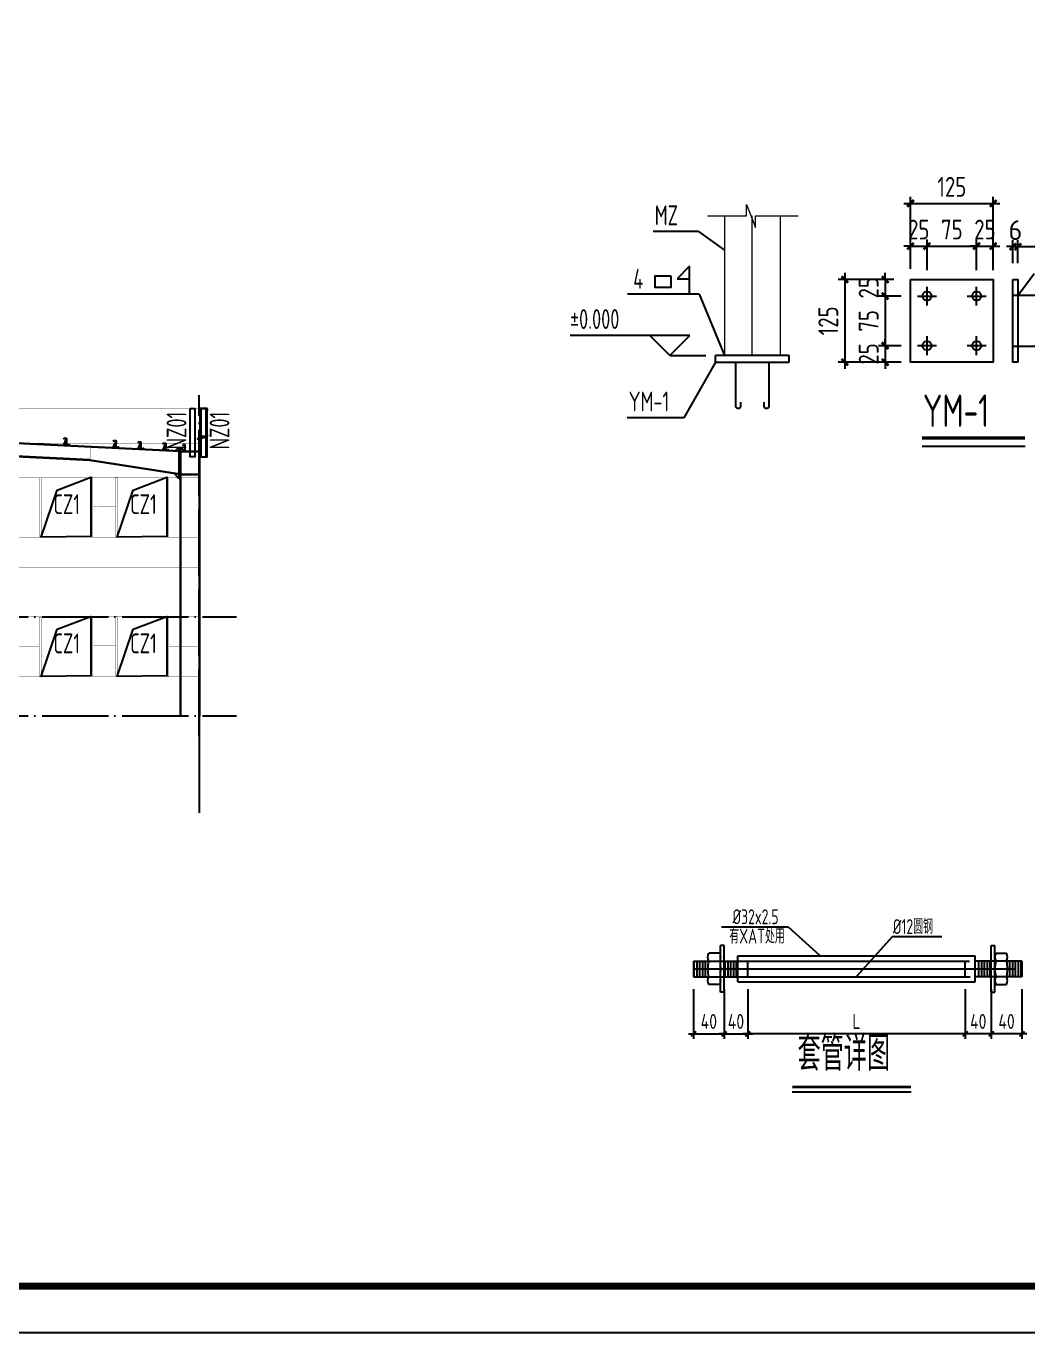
# Model space of a CAD drawing. Extents: x 180850 to 1400258, y 48356 to 327067.
# Drawn here: x 1089040 to 1119309, y 136382 to 175895 of the extents above; entities that cross this region are included whole.
import ezdxf
from ezdxf.enums import TextEntityAlignment as Align

# ---------------------------------------------------------------- set-up
doc = ezdxf.new("R2010")
doc.units = 0
doc.header["$LTSCALE"] = 1000
doc.linetypes.add('ACAD_ISO04W100', pattern=[30.5, 24, -3, 0.5, -3])
doc.linetypes.add('DOTE', pattern=[2.42, 2, -0.2, 0.02, -0.2])
for name, color, linetype in [('AXIS', 3, 'Continuous'), ('AXIS_DIM', 3, 'Continuous'), ('DIM', 146, 'Continuous'), ('DOTE', 1, 'Continuous'), ('GL', 150, 'Continuous'), ('GZ', 50, 'Continuous'), ('LT', 27, 'Continuous'), ('NUM', 7, 'Continuous'), ('PUB_DIM', 3, 'Continuous'), ('PUB_TEXT', 7, 'Continuous'), ('PUB_TITLE', 4, 'Continuous'), ('PZ', 202, 'Continuous'), ('REIN', 1, 'Continuous'), ('TEXT', 7, 'Continuous'), ('THIN', 7, 'Continuous'), ('YCX', 90, 'Continuous'), ('天沟', 2, 'Continuous'), ('引出线', 3, 'Continuous'), ('框线', 252, 'Continuous'), ('轴线', 8, 'ACAD_ISO04W100')]:
    doc.layers.add(name, color=color, linetype=linetype)
doc.layers.add('檩条', color=30, linetype='Continuous', lineweight=5)
doc.styles.add('TSSD_Dimension', font='Tssdeng.shx', dxfattribs={"width": 0.8, "bigfont": 'hztxt.shx'})
doc.styles.add('TSSD_Label', font='tssdeng.shx', dxfattribs={"width": 0.7, "bigfont": 'hztxt.shx'})
doc.styles.add('TSSD_Norm', font='tssdeng.shx', dxfattribs={"bigfont": 'hztxt.shx'})
doc.styles.add('标准字体', font='tssdeng.shx', dxfattribs={"width": 0.7, "bigfont": 'tssdchn.shx'})
doc.dimstyles.new('TSSD_15_150', dxfattribs={"dimtxt": 450, "dimasz": 150, "dimexe": 150, "dimexo": 375, "dimgap": 150, "dimtad": 1, "dimdec": 0, "dimlfac": 0.1, "dimzin": 0, "dimdsep": 46, "dimtxsty": 'TSSD_Dimension', "dimblk": 'ARCHTICK', "dimblk1": 'ARCHTICK', "dimblk2": 'ARCHTICK', "dimcen": 0, "dimdle": 150, "dimclrt": 7, "dimadec": 0, "dimazin": 0, "dimtfac": 1, "dimtdec": 0, "dimtix": 1, "dimtmove": 2, "dimatfit": 3, "dimfxl": 1, "dimtolj": 1, "dimtzin": 0, "dimarcsym": 0})
doc.dimstyles.new('TSSD_20_200', dxfattribs={"dimtxt": 600, "dimasz": 200, "dimexe": 200, "dimexo": 500, "dimgap": 200, "dimtad": 1, "dimdec": 0, "dimlfac": 0.05, "dimzin": 0, "dimdsep": 46, "dimtxsty": 'TSSD_Dimension', "dimblk": 'ARCHTICK', "dimblk1": 'ARCHTICK', "dimblk2": 'ARCHTICK', "dimcen": 0, "dimdle": 200, "dimclrt": 7, "dimadec": 0, "dimazin": 0, "dimtfac": 1, "dimtdec": 0, "dimtix": 1, "dimtmove": 2, "dimatfit": 3, "dimfxl": 1, "dimtolj": 1, "dimtzin": 0, "dimarcsym": 0})

# ---------------------------------------------------------------- blocks, each defined once
blk = doc.blocks.new('A$C68553040')
at = {"color": 6, "const_width": 5}
blk.add_lwpolyline([(35744, 8451), (35744, 8410), (35685, 8410), (35685, 8372)], dxfattribs=at)
at = {"layer": 'GL'}
for p, q in [((17968, 8874), (35143, 8015)), ((17968, 8862), (35143, 8003)), ((22452, 8249, 0), (32425, 7751)), ((22452, 8237, 0), (32425, 7739)), ((32425, 7739), (35140, 7311)), ((32425, 7739), (35140, 7311)), ((32426, 7750), (35140, 7323)), ((32426, 7750), (35140, 7323))]:
    blk.add_line(p, q, dxfattribs=at)
at = {"layer": 'GL', "color": 6, "const_width": 10}
blk.add_lwpolyline([(32445, 8150), (32425, 7739)], dxfattribs=at)
blk.add_lwpolyline([(32445, 8150), (32425, 7739)], dxfattribs=at)
at = {"layer": 'GZ'}
for p, q in [((35732, 0, 4), (35732, 7986, 0)), ((35746, 0, 4), (35746, 7986, 0)), ((35146, 7141, -4), (35146, 0, 0)), ((35160, 7315, -8), (35732, 7315, -4)), ((35160, 7315, -8), (35732, 7315, -4)), ((35160, 7301, -8), (35732, 7301, -4)), ((35160, 7301, -8), (35732, 7301, -4)), ((35160, 7141, -4), (35160, 0, 0))]:
    blk.add_line(p, q, dxfattribs=at)
at = {"layer": 'GZ', "elevation": -2}
blk.add_lwpolyline([(35746, 7986), (35160, 7986), (35160, 8000), (35746, 8000)], close=True, dxfattribs=at)
at = {"layer": 'LT'}
for p, q in [((35746, 9300), (35966, 9300)), ((35746, 9297), (35746, 9300)), ((35966, 9297), (35746, 9297)), ((35751, 9233), (35751, 9285)), ((35755, 9282), (35755, 9236)), ((35762, 9297), (35960, 9297)), ((35774, 9222), (35762, 9222)), ((35957, 9293), (35766, 9293)), ((35766, 9225), (35774, 9225)), ((35774, 9225), (35774, 9222)), ((35949, 9222), (35949, 9225)), ((35949, 9225), (35957, 9225)), ((35960, 9222), (35949, 9222)), ((35966, 9300), (35966, 9297)), ((35968, 9236), (35968, 9282)), ((35971, 9285), (35971, 9233)), ((35967, 8452), (35747, 8452)), ((35747, 8452), (35747, 8448)), ((35747, 8448), (35967, 8448)), ((35967, 8448), (35747, 8369)), ((35752, 8515), (35752, 8463)), ((35756, 8466), (35756, 8512)), ((35775, 8527), (35764, 8527)), ((35764, 8452), (35961, 8452)), ((35767, 8523), (35775, 8523)), ((35958, 8455), (35767, 8455)), ((35775, 8523), (35775, 8527)), ((35809, 8429), (35809, 8468)), ((35919, 8429), (35919, 8468)), ((35950, 8527), (35950, 8523)), ((35961, 8527), (35950, 8527)), ((35950, 8523), (35958, 8523)), ((35967, 8448), (35967, 8452)), ((35969, 8512), (35969, 8466)), ((35972, 8463), (35972, 8515))]:
    blk.add_line(p, q, dxfattribs=at)
at = {"layer": 'LT', "color": 1, "linetype": 'Continuous'}
for p, q in [((31694, 8340, -4), (31734, 8338, -4)), ((31694, 8340, -4), (31734, 8338, -4)), ((31690, 8249, -4), (31730, 8247, -4)), ((31690, 8249, -4), (31730, 8247, -4)), ((33188, 8174, -4), (33228, 8172, -4)), ((33188, 8174, -4), (33228, 8172, -4)), ((33193, 8265, -4), (33232, 8263, -4)), ((33193, 8265, -4), (33232, 8263, -4)), ((33937, 8136, -4), (33977, 8134, -4)), ((33937, 8136, -4), (33977, 8134, -4)), ((33942, 8228, -4), (33982, 8226, -4)), ((33942, 8228, -4), (33982, 8226, -4)), ((34686, 8099, -4), (34726, 8097, -4)), ((34686, 8099, -4), (34726, 8097, -4)), ((34691, 8190, -4), (34731, 8188, -4)), ((34691, 8190, -4), (34731, 8188, -4))]:
    blk.add_line(p, q, dxfattribs=at)
at = {"layer": 'LT'}
for points in [[(35747, 7836), (35971, 7836), (35971, 9297), (35747, 9297)], [(35777, 7836), (35941, 7836), (35941, 9297), (35777, 9297)], [(31710, 8369), (31701, 8187), (31631, 8191)], [(31717, 8379), (31711, 8379), (31701, 8187), (31707, 8187)], [(33215, 8304), (33209, 8304), (33199, 8112), (33205, 8112)], [(33208, 8294), (33199, 8112), (33129, 8116)], [(33957, 8257), (33948, 8075), (33878, 8078)], [(33964, 8266), (33958, 8267), (33948, 8075), (33954, 8075)], [(34706, 8219), (34697, 8037), (34627, 8041)], [(34713, 8229), (34707, 8229), (34697, 8037), (34703, 8037)]]:
    blk.add_lwpolyline(points, close=True, dxfattribs=at)
at = {"layer": 'LT', "elevation": -4}
for points in [[(31717, 8384, 0.414214), (31707, 8394), (31652, 8397), (31638, 8384), (31636, 8386), (31651, 8400), (31710, 8397, -0.414214), (31720, 8387), (31711, 8210, 0.414214), (31721, 8199), (31776, 8197), (31790, 8209), (31792, 8207), (31777, 8193), (31717, 8196, -0.414214), (31708, 8207), (31717, 8384)], [(33215, 8309, 0.414214), (33205, 8319), (33150, 8322), (33136, 8309), (33134, 8312), (33149, 8325), (33209, 8322, -0.414214), (33218, 8312), (33209, 8135, 0.414214), (33219, 8124), (33274, 8122), (33289, 8134), (33291, 8132), (33276, 8119), (33216, 8122, -0.414214), (33206, 8132), (33215, 8309)], [(33964, 8271, 0.414214), (33955, 8282), (33899, 8285), (33885, 8272), (33883, 8274), (33898, 8288), (33958, 8285, -0.414214), (33967, 8274), (33958, 8097, 0.414214), (33968, 8087), (34023, 8084), (34038, 8097), (34040, 8095), (34025, 8081), (33965, 8084, -0.414214), (33955, 8095), (33964, 8271)], [(34713, 8234, 0.414214), (34704, 8244), (34648, 8247), (34634, 8234), (34632, 8237), (34647, 8250), (34707, 8247, -0.414214), (34716, 8237), (34707, 8060, 0.414214), (34717, 8049), (34773, 8047), (34787, 8059), (34789, 8057), (34774, 8044), (34714, 8047, -0.414214), (34704, 8057), (34713, 8234)]]:
    blk.add_lwpolyline(points, format="xyb", dxfattribs=at)
at = {"layer": 'LT'}
for centre, start, end in [((35762, 9285), 90, 180), ((35762, 9233), 180, 270), ((35766, 9282), 90, 180), ((35766, 9236), 180, 270), ((35957, 9282), 360, 90), ((35957, 9236), 270, 360), ((35960, 9285), 360, 90), ((35960, 9233), 270, 360), ((35764, 8515), 90, 180), ((35764, 8463), 180, 270), ((35767, 8512), 90, 180), ((35767, 8466), 180, 270), ((35958, 8512), 360, 90), ((35958, 8466), 270, 360), ((35961, 8515), 360, 90), ((35961, 8463), 270, 360)]:
    blk.add_arc(centre, 11.3, start, end, dxfattribs=at)
at = {"layer": 'LT', "color": 1, "linetype": 'Continuous'}
for points in [[(31717, 8327, -4), (31718, 8351, -4), (31708, 8327, -4), (31709, 8352, -4)], [(31717, 8327, -4), (31718, 8351, -4), (31708, 8327, -4), (31709, 8352, -4)], [(31714, 8260, -4), (31712, 8235, -4), (31705, 8260, -4), (31703, 8236, -4)], [(31714, 8260, -4), (31712, 8235, -4), (31705, 8260, -4), (31703, 8236, -4)], [(33212, 8185, -4), (33211, 8160, -4), (33203, 8185, -4), (33202, 8161, -4)], [(33212, 8185, -4), (33211, 8160, -4), (33203, 8185, -4), (33202, 8161, -4)], [(33215, 8252, -4), (33216, 8276, -4), (33206, 8252, -4), (33207, 8277, -4)], [(33215, 8252, -4), (33216, 8276, -4), (33206, 8252, -4), (33207, 8277, -4)], [(33961, 8147, -4), (33960, 8123, -4), (33952, 8148, -4), (33951, 8123, -4)], [(33961, 8147, -4), (33960, 8123, -4), (33952, 8148, -4), (33951, 8123, -4)], [(33964, 8214, -4), (33965, 8239, -4), (33955, 8215, -4), (33956, 8239, -4)], [(33964, 8214, -4), (33965, 8239, -4), (33955, 8215, -4), (33956, 8239, -4)], [(34710, 8110, -4), (34709, 8085, -4), (34701, 8110, -4), (34700, 8086, -4)], [(34710, 8110, -4), (34709, 8085, -4), (34701, 8110, -4), (34700, 8086, -4)], [(34713, 8177, -4), (34714, 8201, -4), (34704, 8177, -4), (34705, 8202, -4)], [(34713, 8177, -4), (34714, 8201, -4), (34704, 8177, -4), (34705, 8202, -4)]]:
    blk.add_solid(points, dxfattribs=at)
at = {"layer": 'LT'}
for points in [[(35797, 8455), (35821, 8455), (35797, 8448), (35821, 8448)], [(35907, 8455), (35932, 8455), (35907, 8448), (35932, 8448)]]:
    blk.add_solid(points, dxfattribs=at)
at = {"layer": 'PZ'}
for p, q in [((35090, 8111, -4), (34994, 8010, -4)), ((35120, 8110, -4), (35090, 8111, -4)), ((35120, 8110, -4), (35090, 8111, -4)), ((35120, 7191, -4), (35120, 8110, -4)), ((35160, 8110, -4), (35120, 8110, -4)), ((35140, 7191, -4), (35140, 8110, -4)), ((35160, 8110, -4), (35190, 8110, -4)), ((35160, 8110, -4), (35160, 7141, -4)), ((35160, 8110, -4), (35190, 8110, -4)), ((35190, 8110, -4), (35283, 8000, -4)), ((35090, 7191, -4), (34977, 7328, -4)), ((35120, 7191, -4), (35090, 7191, -4)), ((35140, 7191, -4), (35120, 7191, -4)), ((35140, 7191, -4), (35120, 7191, -4)), ((35146, 7141, -8), (35140, 7191, -4)), ((35160, 7141, -4), (35146, 7141, -8))]:
    blk.add_line(p, q, dxfattribs=at)
at = {"layer": '天沟', "linetype": 'ByBlock', "elevation": -2}
blk.add_lwpolyline([(35738, 8000), (35288, 8000), (35288, 8198, 0.414214), (35283, 8203), (35258, 8203, 0.41413), (35253, 8198), (35253, 8180), (35246, 8180), (35246, 8198, -0.414214), (35258, 8211), (35283, 8211, -0.414214), (35295, 8198), (35295, 8007), (35730, 8007), (35730, 8388, 0.414214), (35725, 8393), (35700, 8393, 0.414254), (35695, 8388), (35695, 8371), (35688, 8371), (35688, 8388, -0.414214), (35700, 8401), (35725, 8401, -0.414214), (35738, 8388), (35738, 8000)], format="xyb", dxfattribs=at)
blk = doc.blocks.new('FG')
for p, q in [((-200, 0), (-200, 500)), ((-200, 500), (200, -500)), ((200, -500), (200, 0))]:
    blk.add_line(p, q)
blk = doc.blocks.new('_ArchTick')
at = {"color": 0, "linetype": 'ByBlock', "const_width": 0.4}
blk.add_lwpolyline([(-0.5, -0.5), (0.5, 0.5)], dxfattribs=at)
blk = doc.blocks.new('*D585')
at = {"layer": 'AXIS_DIM', "color": 0, "lineweight": -2, "transparency": 16777216}
for p, q in [((1115762, 169244), (1115562, 169244)), ((1115762, 168559), (1115762, 169444)), ((1115762, 169244), (1116262, 169244)), ((1116262, 168517), (1116262, 169444)), ((1116262, 169244), (1116462, 169244))]:
    blk.add_line(p, q, dxfattribs=at)
at = {"layer": 'Defpoints', "color": 0, "transparency": 16777216}
for p in [(1116262, 169244), (1115762, 168059), (1116262, 168017)]:
    blk.add_point(p, dxfattribs=at)
at = {"layer": 'AXIS_DIM', "color": 0, "lineweight": -2, "transparency": 16777216, "xscale": 200, "yscale": 200, "zscale": 200}
blk.add_blockref('_ArchTick', (1115762, 169244), dxfattribs=at)
at = {"layer": 'AXIS_DIM', "color": 0, "lineweight": -2, "transparency": 16777216, "xscale": 200, "yscale": 200, "zscale": 200, "rotation": 180}
blk.add_blockref('_ArchTick', (1116262, 169244), dxfattribs=at)
at = {"layer": 'AXIS_DIM', "color": 7, "transparency": 16777216, "insert": (1116012, 169744), "char_height": 600, "attachment_point": 5, "style": 'TSSD_Dimension'}
blk.add_mtext('\\A1;25', dxfattribs=at)
blk = doc.blocks.new('*D586')
at = {"layer": 'AXIS_DIM', "color": 0, "lineweight": -2, "transparency": 16777216}
for p, q in [((1116062, 169244), (1117962, 169244)), ((1116262, 168517), (1116262, 169444)), ((1117762, 168517), (1117762, 169444))]:
    blk.add_line(p, q, dxfattribs=at)
at = {"layer": 'Defpoints', "color": 0, "transparency": 16777216}
for p in [(1117762, 169244), (1116262, 168017), (1117762, 168017)]:
    blk.add_point(p, dxfattribs=at)
at = {"layer": 'AXIS_DIM', "color": 0, "lineweight": -2, "transparency": 16777216, "xscale": 200, "yscale": 200, "zscale": 200, "rotation": 180}
blk.add_blockref('_ArchTick', (1116262, 169244), dxfattribs=at)
at = {"layer": 'AXIS_DIM', "color": 0, "lineweight": -2, "transparency": 16777216, "xscale": 200, "yscale": 200, "zscale": 200}
blk.add_blockref('_ArchTick', (1117762, 169244), dxfattribs=at)
at = {"layer": 'AXIS_DIM', "color": 7, "transparency": 16777216, "insert": (1117012, 169744), "char_height": 600, "attachment_point": 5, "style": 'TSSD_Dimension'}
blk.add_mtext('\\A1;75', dxfattribs=at)
blk = doc.blocks.new('*D587')
at = {"layer": 'AXIS_DIM', "color": 0, "lineweight": -2, "transparency": 16777216}
for p, q in [((1117762, 169244), (1117562, 169244)), ((1117762, 168517), (1117762, 169444)), ((1117762, 169244), (1118262, 169244)), ((1118262, 168517), (1118262, 169444)), ((1118262, 169244), (1118462, 169244))]:
    blk.add_line(p, q, dxfattribs=at)
at = {"layer": 'Defpoints', "color": 0, "transparency": 16777216}
for p in [(1118262, 169244), (1117762, 168017), (1118262, 168017)]:
    blk.add_point(p, dxfattribs=at)
at = {"layer": 'AXIS_DIM', "color": 0, "lineweight": -2, "transparency": 16777216, "xscale": 200, "yscale": 200, "zscale": 200}
blk.add_blockref('_ArchTick', (1117762, 169244), dxfattribs=at)
at = {"layer": 'AXIS_DIM', "color": 0, "lineweight": -2, "transparency": 16777216, "xscale": 200, "yscale": 200, "zscale": 200, "rotation": 180}
blk.add_blockref('_ArchTick', (1118262, 169244), dxfattribs=at)
at = {"layer": 'AXIS_DIM', "color": 7, "transparency": 16777216, "insert": (1118012, 169744), "char_height": 600, "attachment_point": 5, "style": 'TSSD_Dimension'}
blk.add_mtext('\\A1;25', dxfattribs=at)
blk = doc.blocks.new('*D588')
at = {"layer": 'AXIS_DIM', "color": 0, "lineweight": -2, "transparency": 16777216}
for p, q in [((1115762, 168733), (1115762, 170736)), ((1118262, 168733), (1118262, 170736)), ((1115562, 170536), (1118462, 170536))]:
    blk.add_line(p, q, dxfattribs=at)
at = {"layer": 'Defpoints', "color": 0, "transparency": 16777216}
for p in [(1118262, 170536), (1115762, 168233), (1118262, 168233)]:
    blk.add_point(p, dxfattribs=at)
at = {"layer": 'AXIS_DIM', "color": 0, "lineweight": -2, "transparency": 16777216, "xscale": 200, "yscale": 200, "zscale": 200, "rotation": 180}
blk.add_blockref('_ArchTick', (1115762, 170536), dxfattribs=at)
at = {"layer": 'AXIS_DIM', "color": 0, "lineweight": -2, "transparency": 16777216, "xscale": 200, "yscale": 200, "zscale": 200}
blk.add_blockref('_ArchTick', (1118262, 170536), dxfattribs=at)
at = {"layer": 'AXIS_DIM', "color": 7, "transparency": 16777216, "insert": (1117012, 171036), "char_height": 600, "attachment_point": 5, "style": 'TSSD_Dimension'}
blk.add_mtext('\\A1;125', dxfattribs=at)
blk = doc.blocks.new('*D589')
at = {"layer": 'AXIS_DIM', "color": 0, "lineweight": -2, "transparency": 16777216}
for p, q in [((1114998, 168233), (1114998, 168433)), ((1115262, 168233), (1114798, 168233)), ((1114998, 168233), (1114998, 167733)), ((1115478, 167733), (1114798, 167733)), ((1114998, 167733), (1114998, 167533))]:
    blk.add_line(p, q, dxfattribs=at)
at = {"layer": 'Defpoints', "color": 0, "transparency": 16777216}
for p in [(1115762, 168233), (1114998, 167733), (1115978, 167733)]:
    blk.add_point(p, dxfattribs=at)
at = {"layer": 'AXIS_DIM', "color": 0, "lineweight": -2, "transparency": 16777216, "xscale": 200, "yscale": 200, "zscale": 200}
for p, rotation in [((1114998, 168233), 270), ((1114998, 167733), 90)]:
    blk.add_blockref('_ArchTick', p, dxfattribs=dict(at, rotation=rotation))
at = {"layer": 'AXIS_DIM', "color": 7, "transparency": 16777216, "insert": (1114498, 167983), "char_height": 600, "attachment_point": 5, "rotation": 90, "style": 'TSSD_Dimension'}
blk.add_mtext('\\A1;25', dxfattribs=at)
blk = doc.blocks.new('*D590')
at = {"layer": 'AXIS_DIM', "color": 0, "lineweight": -2, "transparency": 16777216}
for p, q in [((1114998, 167933), (1114998, 166033)), ((1115478, 167733), (1114798, 167733)), ((1115478, 166233), (1114798, 166233))]:
    blk.add_line(p, q, dxfattribs=at)
at = {"layer": 'Defpoints', "color": 0, "transparency": 16777216}
for p in [(1115978, 167733), (1114998, 166233), (1115978, 166233)]:
    blk.add_point(p, dxfattribs=at)
at = {"layer": 'AXIS_DIM', "color": 0, "lineweight": -2, "transparency": 16777216, "xscale": 200, "yscale": 200, "zscale": 200}
for p, rotation in [((1114998, 167733), 90), ((1114998, 166233), 270)]:
    blk.add_blockref('_ArchTick', p, dxfattribs=dict(at, rotation=rotation))
at = {"layer": 'AXIS_DIM', "color": 7, "transparency": 16777216, "insert": (1114498, 166983), "char_height": 600, "attachment_point": 5, "rotation": 90, "style": 'TSSD_Dimension'}
blk.add_mtext('\\A1;75', dxfattribs=at)
blk = doc.blocks.new('*D591')
at = {"layer": 'AXIS_DIM', "color": 0, "lineweight": -2, "transparency": 16777216}
for p, q in [((1114998, 166233), (1114998, 166433)), ((1115478, 166233), (1114798, 166233)), ((1114998, 166233), (1114998, 165733)), ((1115478, 165733), (1114798, 165733)), ((1114998, 165733), (1114998, 165533))]:
    blk.add_line(p, q, dxfattribs=at)
at = {"layer": 'Defpoints', "color": 0, "transparency": 16777216}
for p in [(1115978, 166233), (1114998, 165733), (1115978, 165733)]:
    blk.add_point(p, dxfattribs=at)
at = {"layer": 'AXIS_DIM', "color": 0, "lineweight": -2, "transparency": 16777216, "xscale": 200, "yscale": 200, "zscale": 200}
for p, rotation in [((1114998, 166233), 270), ((1114998, 165733), 90)]:
    blk.add_blockref('_ArchTick', p, dxfattribs=dict(at, rotation=rotation))
at = {"layer": 'AXIS_DIM', "color": 7, "transparency": 16777216, "insert": (1114498, 165983), "char_height": 600, "attachment_point": 5, "rotation": 90, "style": 'TSSD_Dimension'}
blk.add_mtext('\\A1;25', dxfattribs=at)
blk = doc.blocks.new('*D592')
at = {"layer": 'AXIS_DIM', "color": 0, "lineweight": -2, "transparency": 16777216}
for p, q in [((1113778, 168433), (1113778, 165533)), ((1115262, 168233), (1113578, 168233)), ((1115262, 165733), (1113578, 165733))]:
    blk.add_line(p, q, dxfattribs=at)
at = {"layer": 'Defpoints', "color": 0, "transparency": 16777216}
for p in [(1115762, 168233), (1113778, 165733), (1115762, 165733)]:
    blk.add_point(p, dxfattribs=at)
at = {"layer": 'AXIS_DIM', "color": 0, "lineweight": -2, "transparency": 16777216, "xscale": 200, "yscale": 200, "zscale": 200}
for p, rotation in [((1113778, 168233), 90), ((1113778, 165733), 270)]:
    blk.add_blockref('_ArchTick', p, dxfattribs=dict(at, rotation=rotation))
at = {"layer": 'AXIS_DIM', "color": 7, "transparency": 16777216, "insert": (1113278, 166983), "char_height": 600, "attachment_point": 5, "rotation": 90, "style": 'TSSD_Dimension'}
blk.add_mtext('\\A1;125', dxfattribs=at)
blk = doc.blocks.new('*D593')
at = {"layer": 'AXIS_DIM', "color": 0, "lineweight": -2, "transparency": 16777216}
for p, q in [((1118859, 169227), (1118659, 169227)), ((1118859, 168733), (1118859, 169427)), ((1118859, 169227), (1119009, 169227)), ((1119009, 168733), (1119009, 169427)), ((1119009, 169227), (1119209, 169227))]:
    blk.add_line(p, q, dxfattribs=at)
at = {"layer": 'Defpoints', "color": 0, "transparency": 16777216}
for p in [(1119009, 169227), (1118859, 168233), (1119009, 168233)]:
    blk.add_point(p, dxfattribs=at)
at = {"layer": 'AXIS_DIM', "color": 0, "lineweight": -2, "transparency": 16777216, "xscale": 200, "yscale": 200, "zscale": 200}
blk.add_blockref('_ArchTick', (1118859, 169227), dxfattribs=at)
at = {"layer": 'AXIS_DIM', "color": 0, "lineweight": -2, "transparency": 16777216, "xscale": 200, "yscale": 200, "zscale": 200, "rotation": 180}
blk.add_blockref('_ArchTick', (1119009, 169227), dxfattribs=at)
at = {"layer": 'AXIS_DIM', "color": 7, "transparency": 16777216, "insert": (1118934, 169727), "char_height": 600, "attachment_point": 5, "style": 'TSSD_Dimension'}
blk.add_mtext('\\A1;{\\W1;6}', dxfattribs=at)
blk = doc.blocks.new('*D594')
at = {"layer": 'AXIS_DIM', "color": 0, "lineweight": -2, "transparency": 16777216}
for p, q in [((1118809, 169227), (1121211, 169227)), ((1119009, 168733), (1119009, 169427)), ((1121011, 168176), (1121011, 169427))]:
    blk.add_line(p, q, dxfattribs=at)
at = {"layer": 'Defpoints', "color": 0, "transparency": 16777216}
for p in [(1121011, 169227), (1119009, 168233), (1121011, 167676)]:
    blk.add_point(p, dxfattribs=at)
at = {"layer": 'AXIS_DIM', "color": 0, "lineweight": -2, "transparency": 16777216, "xscale": 200, "yscale": 200, "zscale": 200, "rotation": 180}
blk.add_blockref('_ArchTick', (1119009, 169227), dxfattribs=at)
at = {"layer": 'AXIS_DIM', "color": 0, "lineweight": -2, "transparency": 16777216, "xscale": 200, "yscale": 200, "zscale": 200}
blk.add_blockref('_ArchTick', (1121011, 169227), dxfattribs=at)
at = {"layer": 'AXIS_DIM', "color": 7, "transparency": 16777216, "insert": (1120010, 169727), "char_height": 600, "attachment_point": 5, "style": 'TSSD_Dimension'}
blk.add_mtext('\\A1;100', dxfattribs=at)
blk = doc.blocks.new('*D476')
at = {"layer": 'Defpoints', "color": 0, "transparency": 16777216}
for p in [(1117417, 147151), (1118203, 147151), (1117417, 145424)]:
    blk.add_point(p, dxfattribs=at)
at = {"layer": 'DIM', "color": 0, "lineweight": -2, "transparency": 16777216}
for p, q in [((1117417, 146776), (1117417, 145274)), ((1118203, 146776), (1118203, 145274)), ((1118353, 145424), (1117267, 145424))]:
    blk.add_line(p, q, dxfattribs=at)
at = {"layer": 'DIM', "color": 0, "lineweight": -2, "transparency": 16777216, "xscale": 150, "yscale": 150, "zscale": 150, "rotation": 180}
blk.add_blockref('_ArchTick', (1117417, 145424), dxfattribs=at)
at = {"layer": 'DIM', "color": 0, "lineweight": -2, "transparency": 16777216, "xscale": 150, "yscale": 150, "zscale": 150}
blk.add_blockref('_ArchTick', (1118203, 145424), dxfattribs=at)
at = {"layer": 'DIM', "color": 7, "transparency": 16777216, "insert": (1117810, 145799), "char_height": 450, "attachment_point": 5, "style": 'TSSD_Dimension'}
blk.add_mtext('\\A1;40', dxfattribs=at)
blk = doc.blocks.new('*D477')
at = {"layer": 'Defpoints', "color": 0, "transparency": 16777216}
for p in [(1118203, 147151), (1119129, 147151), (1118203, 145424)]:
    blk.add_point(p, dxfattribs=at)
at = {"layer": 'DIM', "color": 0, "lineweight": -2, "transparency": 16777216}
for p, q in [((1118203, 146776), (1118203, 145274)), ((1119129, 146776), (1119129, 145274)), ((1119279, 145424), (1118053, 145424))]:
    blk.add_line(p, q, dxfattribs=at)
at = {"layer": 'DIM', "color": 0, "lineweight": -2, "transparency": 16777216, "xscale": 150, "yscale": 150, "zscale": 150, "rotation": 180}
blk.add_blockref('_ArchTick', (1118203, 145424), dxfattribs=at)
at = {"layer": 'DIM', "color": 0, "lineweight": -2, "transparency": 16777216, "xscale": 150, "yscale": 150, "zscale": 150}
blk.add_blockref('_ArchTick', (1119129, 145424), dxfattribs=at)
at = {"layer": 'DIM', "color": 7, "transparency": 16777216, "insert": (1118666, 145799), "char_height": 450, "attachment_point": 5, "style": 'TSSD_Dimension'}
blk.add_mtext('\\A1;40', dxfattribs=at)
blk = doc.blocks.new('*D478')
at = {"layer": 'Defpoints', "color": 0, "transparency": 16777216}
for p in [(1110133, 147151), (1110846, 147151), (1110846, 145424)]:
    blk.add_point(p, dxfattribs=at)
at = {"layer": 'DIM', "color": 0, "lineweight": -2, "transparency": 16777216}
for p, q in [((1110133, 146776), (1110133, 145274)), ((1110846, 146776), (1110846, 145274)), ((1110133, 145424), (1109983, 145424)), ((1110133, 145424), (1110846, 145424)), ((1110846, 145424), (1110996, 145424))]:
    blk.add_line(p, q, dxfattribs=at)
at = {"layer": 'DIM', "color": 0, "lineweight": -2, "transparency": 16777216, "xscale": 150, "yscale": 150, "zscale": 150}
blk.add_blockref('_ArchTick', (1110133, 145424), dxfattribs=at)
at = {"layer": 'DIM', "color": 0, "lineweight": -2, "transparency": 16777216, "xscale": 150, "yscale": 150, "zscale": 150, "rotation": 180}
blk.add_blockref('_ArchTick', (1110846, 145424), dxfattribs=at)
at = {"layer": 'DIM', "color": 7, "transparency": 16777216, "insert": (1110489, 145799), "char_height": 450, "attachment_point": 5, "style": 'TSSD_Dimension'}
blk.add_mtext('\\A1;40', dxfattribs=at)
blk = doc.blocks.new('*D479')
at = {"layer": 'Defpoints', "color": 0, "transparency": 16777216}
for p in [(1109208, 147151), (1110133, 147151), (1110133, 145424)]:
    blk.add_point(p, dxfattribs=at)
at = {"layer": 'DIM', "color": 0, "lineweight": -2, "transparency": 16777216}
for p, q in [((1109208, 146776), (1109208, 145274)), ((1110133, 146776), (1110133, 145274)), ((1109058, 145424), (1110283, 145424))]:
    blk.add_line(p, q, dxfattribs=at)
at = {"layer": 'DIM', "color": 0, "lineweight": -2, "transparency": 16777216, "xscale": 150, "yscale": 150, "zscale": 150, "rotation": 180}
blk.add_blockref('_ArchTick', (1109208, 145424), dxfattribs=at)
at = {"layer": 'DIM', "color": 0, "lineweight": -2, "transparency": 16777216, "xscale": 150, "yscale": 150, "zscale": 150}
blk.add_blockref('_ArchTick', (1110133, 145424), dxfattribs=at)
at = {"layer": 'DIM', "color": 7, "transparency": 16777216, "insert": (1109670, 145799), "char_height": 450, "attachment_point": 5, "style": 'TSSD_Dimension'}
blk.add_mtext('\\A1;40', dxfattribs=at)
blk = doc.blocks.new('*D480')
at = {"layer": 'Defpoints', "color": 0, "transparency": 16777216}
for p in [(1110846, 147151), (1117417, 147151), (1110846, 145424)]:
    blk.add_point(p, dxfattribs=at)
at = {"layer": 'DIM', "color": 0, "lineweight": -2, "transparency": 16777216}
for p, q in [((1110846, 146776), (1110846, 145274)), ((1117417, 146776), (1117417, 145274)), ((1117567, 145424), (1110696, 145424))]:
    blk.add_line(p, q, dxfattribs=at)
at = {"layer": 'DIM', "color": 0, "lineweight": -2, "transparency": 16777216, "xscale": 150, "yscale": 150, "zscale": 150, "rotation": 180}
blk.add_blockref('_ArchTick', (1110846, 145424), dxfattribs=at)
at = {"layer": 'DIM', "color": 0, "lineweight": -2, "transparency": 16777216, "xscale": 150, "yscale": 150, "zscale": 150}
blk.add_blockref('_ArchTick', (1117417, 145424), dxfattribs=at)
at = {"layer": 'DIM', "color": 7, "transparency": 16777216, "insert": (1114131, 145799), "char_height": 450, "attachment_point": 5, "style": 'TSSD_Dimension'}
blk.add_mtext('\\A1;L', dxfattribs=at)

msp = doc.modelspace()

# ---------------------------------------------------------------- hatches: boundary and pattern name
at = {"layer": 'PZ'}
h = msp.add_hatch(dxfattribs=at)
h.set_pattern_fill('ANSI31', color=256, scale=26.84933, angle=45, style=0)
h.set_pattern_definition([(90, (4791370.81, 2880503.68), (-85.2466239, 1e-14), [])])
edge = h.paths.add_edge_path()
edge.add_ellipse((1110694.05, 147387.44), major_axis=(743.62, 743.62), ratio=1, start_angle=122.032716, end_angle=135, ccw=False)
edge.add_line((1109669.23, 147623.42), (1109207.79, 147623.42))
edge.add_line((1109207.79, 147623.42), (1109207.79, 147387.44))
edge.add_line((1109207.79, 147387.44), (1109642.42, 147387.44))
edge = h.paths.add_edge_path()
edge.add_ellipse((1110694.05, 147387.44), major_axis=(743.62, 743.62), ratio=1, start_angle=135, end_angle=147.967284, ccw=False)
edge.add_line((1109642.42, 147387.44), (1109207.79, 147387.44))
edge.add_line((1109207.79, 147387.44), (1109207.79, 147151.46))
edge.add_line((1109207.79, 147151.46), (1109669.23, 147151.46))
h.paths.add_polyline_path([(1110290.43, 147623.42), (1110133.11, 147623.42), (1110133.11, 147387.44), (1110290.43, 147387.44)])
h.paths.add_polyline_path([(1110290.43, 147387.44), (1110133.11, 147387.44), (1110133.11, 147151.46), (1110290.43, 147151.46)])
h.paths.add_polyline_path([(1110551.44, 147623.42), (1110290.43, 147623.42), (1110290.43, 147387.44), (1110551.44, 147387.44)])
h.paths.add_polyline_path([(1110551.44, 147387.44), (1110290.43, 147387.44), (1110290.43, 147151.46), (1110551.44, 147151.46)])
h = msp.add_hatch(color=256, dxfattribs=at)
edge = h.paths.add_edge_path()
edge.add_line((1109669.23, 147623.42), (1109642.42, 147623.42))
edge.add_line((1109642.42, 147623.42), (1109642.42, 147387.44))
edge.add_ellipse((1110694.05, 147387.44), major_axis=(-743.62, 743.62), ratio=1, start_angle=32.032716, end_angle=45, ccw=False)
edge = h.paths.add_edge_path()
edge.add_ellipse((1109915.38, 147741.41), major_axis=(-193.02, 193.02), ratio=1, start_angle=45, end_angle=70.610722, ccw=False)
edge.add_line((1109642.42, 147741.41), (1109642.42, 147623.42))
edge.add_line((1109642.42, 147623.42), (1109669.23, 147623.42))
h = msp.add_hatch(color=256, dxfattribs=at)
edge = h.paths.add_edge_path()
edge.add_line((1109669.23, 147151.46), (1109642.42, 147151.46))
edge.add_line((1109642.42, 147151.46), (1109642.42, 147387.44))
edge.add_ellipse((1110694.05, 147387.44), major_axis=(743.62, 743.62), ratio=1, start_angle=135, end_angle=147.967284)
edge = h.paths.add_edge_path()
edge.add_ellipse((1109915.38, 147033.47), major_axis=(193.02, 193.02), ratio=1, start_angle=109.389278, end_angle=135)
edge.add_line((1109642.42, 147033.47), (1109642.42, 147151.46))
edge.add_line((1109642.42, 147151.46), (1109669.23, 147151.46))
h = msp.add_hatch(color=256, dxfattribs=at)
edge = h.paths.add_edge_path()
edge.add_line((1109996.17, 147623.42), (1110022.99, 147623.42))
edge.add_line((1110022.99, 147623.42), (1110022.99, 147387.44))
edge.add_ellipse((1108971.36, 147387.44), major_axis=(743.62, 743.62), ratio=1, start_angle=315, end_angle=327.967284)
edge = h.paths.add_edge_path()
edge.add_ellipse((1109750.02, 147741.41), major_axis=(193.02, 193.02), ratio=1, start_angle=289.389278, end_angle=315)
edge.add_line((1110022.99, 147741.41), (1110022.99, 147623.42))
edge.add_line((1110022.99, 147623.42), (1109996.17, 147623.42))
h = msp.add_hatch(color=256, dxfattribs=at)
edge = h.paths.add_edge_path()
edge.add_line((1109996.17, 147151.46), (1110022.99, 147151.46))
edge.add_line((1110022.99, 147151.46), (1110022.99, 147387.44))
edge.add_ellipse((1108971.36, 147387.44), major_axis=(-743.62, 743.62), ratio=1, start_angle=212.032716, end_angle=225, ccw=False)
edge = h.paths.add_edge_path()
edge.add_ellipse((1109750.02, 147033.47), major_axis=(-193.02, 193.02), ratio=1, start_angle=225, end_angle=250.610722, ccw=False)
edge.add_line((1110022.99, 147033.47), (1110022.99, 147151.46))
edge.add_line((1110022.99, 147151.46), (1109996.17, 147151.46))
h = msp.add_hatch(dxfattribs=at)
h.set_pattern_fill('ANSI31', color=256, scale=26.84933, angle=45, style=0)
h.set_pattern_definition([(90, (-2563034.48, 2880503.68), (85.2466239, 1e-14), [])])
edge = h.paths.add_edge_path()
edge.add_ellipse((1117642.28, 147387.44), major_axis=(-743.62, 743.62), ratio=1, start_angle=225, end_angle=237.967284)
edge.add_line((1118667.09, 147623.42), (1119128.54, 147623.42))
edge.add_line((1119128.54, 147623.42), (1119128.54, 147387.44))
edge.add_line((1119128.54, 147387.44), (1118693.91, 147387.44))
edge = h.paths.add_edge_path()
edge.add_ellipse((1117642.28, 147387.44), major_axis=(-743.62, 743.62), ratio=1, start_angle=212.032716, end_angle=225)
edge.add_line((1118693.91, 147387.44), (1119128.54, 147387.44))
edge.add_line((1119128.54, 147387.44), (1119128.54, 147151.46))
edge.add_line((1119128.54, 147151.46), (1118667.09, 147151.46))
h.paths.add_polyline_path([(1118045.89, 147623.42), (1118203.21, 147623.42), (1118203.21, 147387.44), (1118045.89, 147387.44)])
h.paths.add_polyline_path([(1118045.89, 147387.44), (1118203.21, 147387.44), (1118203.21, 147151.46), (1118045.89, 147151.46)])
h.paths.add_polyline_path([(1117784.88, 147623.42), (1118045.89, 147623.42), (1118045.89, 147387.44), (1117784.88, 147387.44)])
h.paths.add_polyline_path([(1117784.88, 147387.44), (1118045.89, 147387.44), (1118045.89, 147151.46), (1117784.88, 147151.46)])
h = msp.add_hatch(color=256, dxfattribs=at)
edge = h.paths.add_edge_path()
edge.add_line((1118340.15, 147623.42), (1118313.34, 147623.42))
edge.add_line((1118313.34, 147623.42), (1118313.34, 147387.44))
edge.add_ellipse((1119364.97, 147387.44), major_axis=(-743.62, 743.62), ratio=1, start_angle=32.032716, end_angle=45, ccw=False)
edge = h.paths.add_edge_path()
edge.add_ellipse((1118586.3, 147741.41), major_axis=(-193.02, 193.02), ratio=1, start_angle=45, end_angle=70.610722, ccw=False)
edge.add_line((1118313.34, 147741.41), (1118313.34, 147623.42))
edge.add_line((1118313.34, 147623.42), (1118340.15, 147623.42))
h = msp.add_hatch(color=256, dxfattribs=at)
edge = h.paths.add_edge_path()
edge.add_line((1118340.15, 147151.46), (1118313.34, 147151.46))
edge.add_line((1118313.34, 147151.46), (1118313.34, 147387.44))
edge.add_ellipse((1119364.97, 147387.44), major_axis=(743.62, 743.62), ratio=1, start_angle=135, end_angle=147.967284)
edge = h.paths.add_edge_path()
edge.add_ellipse((1118586.3, 147033.47), major_axis=(193.02, 193.02), ratio=1, start_angle=109.389278, end_angle=135)
edge.add_line((1118313.34, 147033.47), (1118313.34, 147151.46))
edge.add_line((1118313.34, 147151.46), (1118340.15, 147151.46))
h = msp.add_hatch(color=256, dxfattribs=at)
edge = h.paths.add_edge_path()
edge.add_line((1118667.09, 147623.42), (1118693.91, 147623.42))
edge.add_line((1118693.91, 147623.42), (1118693.91, 147387.44))
edge.add_ellipse((1117642.28, 147387.44), major_axis=(743.62, 743.62), ratio=1, start_angle=315, end_angle=327.967284)
edge = h.paths.add_edge_path()
edge.add_ellipse((1118420.94, 147741.41), major_axis=(193.02, 193.02), ratio=1, start_angle=289.389278, end_angle=315)
edge.add_line((1118693.91, 147741.41), (1118693.91, 147623.42))
edge.add_line((1118693.91, 147623.42), (1118667.09, 147623.42))
h = msp.add_hatch(color=256, dxfattribs=at)
edge = h.paths.add_edge_path()
edge.add_line((1118667.09, 147151.46), (1118693.91, 147151.46))
edge.add_line((1118693.91, 147151.46), (1118693.91, 147387.44))
edge.add_ellipse((1117642.28, 147387.44), major_axis=(-743.62, 743.62), ratio=1, start_angle=212.032716, end_angle=225, ccw=False)
edge = h.paths.add_edge_path()
edge.add_ellipse((1118420.94, 147033.47), major_axis=(-193.02, 193.02), ratio=1, start_angle=225, end_angle=250.610722, ccw=False)
edge.add_line((1118693.91, 147033.47), (1118693.91, 147151.46))
edge.add_line((1118693.91, 147151.46), (1118667.09, 147151.46))

# ---------------------------------------------------------------- linework, layer by layer
for p, q in [((1109082.38, 168637.26), (1108710.48, 168251.31)), ((1109082.38, 167794.92), (1109082.38, 168637.26)), ((1108710.48, 168251.31), (1109082.38, 168251.31)), ((1109374.58, 167794.92), (1110144.82, 165933.01)), ((1109871.57, 165736.22), (1109871.57, 165933.01)), ((1112095.49, 165933.01), (1109871.57, 165933.01)), ((1109871.57, 165736.22), (1112095.49, 165736.22)), ((1111822.25, 165933.01), (1110144.82, 165933.01)), ((1112095.49, 165736.22), (1112095.49, 165933.01))]:
    msp.add_line(p, q)
msp.add_lwpolyline([(1108530.31, 168335.5), (1108034.44, 168335.5), (1108034.44, 167999.24), (1108530.31, 167999.24)], close=True)
at = {"layer": 'AXIS'}
for p, q in [((1108493.11, 165933.01), (1109576.55, 165933.01)), ((1094269.36, 155035.73), (1094269.36, 152109.54))]:
    msp.add_line(p, q, dxfattribs=at)
at = {"layer": 'AXIS', "color": 3, "linetype": 'ByBlock', "const_width": 1}
for points in [[(1091334.36, 163255.73), (1091334.36, 163315.73), (1091334.36, 164305.73), (1091334.36, 164365.73)], [(1091399.36, 162202.36), (1091399.36, 162262.36), (1091399.36, 163255.73), (1091399.36, 163315.73)], [(1091334.36, 159502.36), (1091334.36, 159562.36), (1091334.36, 160409.4), (1091334.36, 160469.4)], [(1091394.36, 158002.36), (1091394.36, 158062.36), (1091394.36, 159502.36), (1091394.36, 159562.36)]]:
    msp.add_lwpolyline(points, dxfattribs=at)
at = {"layer": 'DOTE', "linetype": 'DOTE'}
for p, q in [((1094269.36, 154429.33), (1094269.36, 164737.39)), ((1058063.7, 158035.73), (1095398.06, 158035.73)), ((1058063.7, 155035.73), (1095398.06, 155035.73))]:
    msp.add_line(p, q, dxfattribs=at)
at = {"layer": 'GL'}
for points in [[(1089973.35, 161868.82), (1090994.4, 162257.9), (1090994.4, 160461.27), (1089494.4, 160439.11)], [(1092273.27, 161868.82), (1093294.31, 162257.9), (1093294.31, 160461.27), (1091794.31, 160439.11)], [(1089973.35, 157659.54), (1090994.4, 158048.62), (1090994.4, 156251.99), (1089494.4, 156229.82)], [(1092273.27, 157659.54), (1093294.31, 158048.62), (1093294.31, 156251.99), (1091794.31, 156229.82)]]:
    msp.add_lwpolyline(points, close=True, dxfattribs=at)
at = {"layer": 'GZ'}
msp.add_lwpolyline([(1093991.36, 164335.73), (1094141.36, 164335.73), (1094141.36, 162871.18), (1093991.36, 162871.18)], close=True, dxfattribs=at)
at = {"layer": 'LT', "linetype": 'ByBlock', "const_width": 10}
for points in [[(1094269.36, 164335.73), (1058769.36, 164335.73)], [(1094269.36, 163285.73), (1058769.36, 163285.73)], [(1094269.36, 162235.73), (1058769.36, 162235.73)], [(1091051.36, 161365.5), (1091737.36, 161362.17)], [(1094278.8, 160438.66), (1058778.8, 160438.66)], [(1094269.36, 159535.73), (1058769.36, 159535.73)], [(1094269.36, 158035.81), (1058769.36, 158035.81)], [(1089437.44, 157134.05), (1087169.36, 157134.05)], [(1091051.36, 157156.21), (1091737.36, 157152.88)], [(1093351.27, 157134.05), (1094272.36, 157134.05)], [(1094269.36, 156235.73), (1087169.36, 156235.73)]]:
    msp.add_lwpolyline(points, dxfattribs=at)
for points in [[(1089437.44, 162235.73), (1089494.4, 162235.73), (1089494.4, 160439.11), (1089437.44, 160439.11)], [(1091051.36, 162257.9), (1090994.4, 162257.9), (1090994.4, 160461.27), (1091051.36, 160461.27)], [(1091737.36, 162257.9), (1091794.31, 162257.9), (1091794.31, 160461.27), (1091737.36, 160461.27)], [(1093351.27, 162235.73), (1093294.31, 162235.73), (1093294.31, 160439.11), (1093351.27, 160439.11)], [(1089437.44, 158026.45), (1089494.4, 158026.45), (1089494.4, 156229.82), (1089437.44, 156229.82)], [(1091051.36, 158048.62), (1090994.4, 158048.62), (1090994.4, 156251.99), (1091051.36, 156251.99)], [(1091737.36, 158048.62), (1091794.31, 158048.62), (1091794.31, 156251.99), (1091737.36, 156251.99)], [(1093351.27, 158026.45), (1093294.31, 158026.45), (1093294.31, 156229.82), (1093351.27, 156229.82)]]:
    msp.add_lwpolyline(points, close=True, dxfattribs=at)
at = {"layer": 'NUM'}
for points, const_width in [([(1116114.54, 163438), (1119226.57, 163438)], 100), ([(1112187.04, 143815.79), (1115781.84, 143815.79)], 75)]:
    msp.add_lwpolyline(points, dxfattribs=dict(at, const_width=const_width))
msp.add_lwpolyline([(1112187.04, 143665.79), (1115781.84, 143665.79)], dxfattribs=at)
at = {"layer": 'PUB_DIM'}
for p, q in [((1109354.4, 169683.96), (1107987.2, 169683.96)), ((1109354.4, 169683.96), (1110144.82, 169124.42)), ((1109096.56, 166536.46), (1105475.86, 166536.46)), ((1108493.11, 165933.01), (1107889.66, 166536.46)), ((1108493.11, 165933.01), (1109096.56, 166536.46))]:
    msp.add_line(p, q, dxfattribs=at)
at = {"layer": 'PUB_TITLE'}
msp.add_lwpolyline([(1041333.16, 220381.89), (1189933.16, 220381.89), (1189933.16, 136381.97), (1041333.16, 136381.97)], close=True, dxfattribs=at)
at = {"layer": 'PUB_TITLE', "const_width": 212.12}
msp.add_lwpolyline([(1044868.51, 137796.11), (1044868.51, 218967.75), (1188519.02, 218967.75), (1188519.02, 137796.11)], close=True, dxfattribs=at)
at = {"layer": 'PZ'}
for p, q in [((1109996.17, 147859.4), (1109669.23, 147859.4)), ((1110133.11, 148095.38), (1110022.99, 148095.38)), ((1110022.99, 146679.5), (1110022.99, 148095.38)), ((1110133.11, 146679.5), (1110133.11, 148095.38)), ((1110543.92, 146994.14), (1110543.92, 147780.74)), ((1110543.92, 147780.74), (1117718.81, 147780.74)), ((1117718.81, 146994.14), (1117718.81, 147780.74)), ((1118203.21, 148095.38), (1118313.34, 148095.38)), ((1118203.21, 146679.5), (1118203.21, 148095.38)), ((1118313.34, 146679.5), (1118313.34, 148095.38)), ((1118340.15, 147859.4), (1118667.09, 147859.4)), ((1109207.79, 147623.42), (1109207.79, 147151.46)), ((1109207.79, 147623.42), (1110543.92, 147623.42)), ((1110568.59, 147623.42), (1117541.73, 147623.42)), ((1110845.56, 147151.46), (1110845.56, 147623.42)), ((1117417.16, 147151.46), (1117417.16, 147623.42)), ((1119128.54, 147623.42), (1117718.81, 147623.42)), ((1119128.54, 147623.42), (1119128.54, 147151.46)), ((1109207.79, 147151.46), (1110543.92, 147151.46)), ((1110543.92, 146994.14), (1117718.81, 146994.14)), ((1110568.59, 147151.46), (1117567.01, 147151.46)), ((1119128.54, 147151.46), (1117718.81, 147151.46)), ((1109996.17, 146915.48), (1109669.23, 146915.48)), ((1110133.11, 146679.5), (1110022.99, 146679.5)), ((1118203.21, 146679.5), (1118313.34, 146679.5)), ((1118340.15, 146915.48), (1118667.09, 146915.48))]:
    msp.add_line(p, q, dxfattribs=at)
for points in [[(1115761.67, 168233.43), (1118261.67, 168233.43), (1118261.67, 165733.43), (1115761.67, 165733.43)], [(1118858.82, 168233.43), (1119008.82, 168233.43), (1119008.82, 165733.43), (1118858.82, 165733.43)]]:
    msp.add_lwpolyline(points, close=True, dxfattribs=at)
at = {"layer": 'PZ', "extrusion": (0, 0, -1)}
for centre, major_axis, start_param, end_param in [((1109915.38, 147741.41), (-193.02, 193.02), 5.05079572, 5.94477857), ((1109750.02, 147741.41), (193.02, 193.02), 0.33840673, 1.23238959), ((1110694.05, 147387.44), (-0.01, 1051.63), 4.48607801, 4.93872162), ((1108971.36, 147387.44), (-0.01, 1051.63), 1.34448536, 1.79712897), ((1109915.38, 147033.47), (193.02, 193.02), 3.47999939, 4.37398224), ((1109750.02, 147033.47), (193.02, 193.02), 0.33840674, 1.23238959)]:
    msp.add_ellipse(centre, major_axis=major_axis, ratio=1, start_param=start_param, end_param=end_param, dxfattribs=at)
at = {"layer": 'PZ'}
for centre, major_axis, start_param, end_param in [((1118586.3, 147741.41), (-193.02, 193.02), 0.33840673, 1.23238959), ((1118420.94, 147741.41), (193.02, 193.02), 5.05079572, 5.94477857), ((1119364.97, 147387.44), (0.01, 1051.63), 1.34448536, 1.79712897), ((1117642.28, 147387.44), (0.01, 1051.63), 4.48607801, 4.93872162), ((1118586.3, 147033.47), (-193.02, 193.02), 0.33840674, 1.23238959), ((1118420.94, 147033.47), (-193.02, 193.02), 3.47999939, 4.37398224)]:
    msp.add_ellipse(centre, major_axis=major_axis, ratio=1, start_param=start_param, end_param=end_param, dxfattribs=at)
at = {"layer": 'REIN', "color": 1}
for points, const_width in [([(1118841.04, 167751.21), (1120935.48, 167751.21, -1), (1120935.48, 167600.35), (1120814.79, 167600.35)], 60.34), ([(1118841.04, 167726.07, 0.41421356), (1118866.18, 167751.21, 0.41421356), (1118841.04, 167776.36, 1)], 50.29), ([(1118841.04, 166215.65), (1120935.48, 166215.65, 1), (1120935.48, 166366.52), (1120814.79, 166366.52)], 60.34), ([(1110480.91, 165736.22), (1110480.91, 164410.88, 1), (1110631.77, 164410.88), (1110631.77, 164531.57)], 60.34), ([(1111486.16, 165736.22), (1111486.16, 164410.88, -1), (1111335.29, 164410.88), (1111335.29, 164531.57)], 60.34)]:
    msp.add_lwpolyline(points, format="xyb", dxfattribs=dict(at, const_width=const_width))
at = {"layer": 'THIN'}
for p, q in [((1119008.82, 167751.21), (1119499.14, 168416.92)), ((1109374.58, 167794.92), (1107210.09, 167794.92))]:
    msp.add_line(p, q, dxfattribs=at)
msp.add_lwpolyline([(1119008.82, 167751.21, 0, 70.4, 0), (1119141.86, 167931.84, 70.4, 70.4, 0)], format="xyseb", dxfattribs=at)
msp.add_lwpolyline([(1116114.54, 163198), (1119226.57, 163198)], dxfattribs=at)
at = {"layer": 'YCX'}
for p, q in [((1109871.57, 165736.22), (1108909.46, 164053.79)), ((1108909.46, 164053.79), (1107198.33, 164053.79))]:
    msp.add_line(p, q, dxfattribs=at)
at = {"layer": '引出线'}
for p, q in [((1110051.14, 148660.08), (1112069.11, 148660.08)), ((1112069.11, 148660.08), (1113011.06, 147803.3)), ((1115213.18, 148354.9), (1114129.65, 147161.52)), ((1116705.14, 148354.9), (1115213.18, 148354.9))]:
    msp.add_line(p, q, dxfattribs=at)
at = {"layer": '框线'}
for p, q in [((1116261.67, 167450.15), (1116261.67, 168016.71)), ((1117761.67, 167450.15), (1117761.67, 168016.71)), ((1115978.39, 167733.43), (1116544.95, 167733.43)), ((1117478.39, 167733.43), (1118044.95, 167733.43)), ((1116261.67, 165950.15), (1116261.67, 166516.71)), ((1117761.67, 165950.15), (1117761.67, 166516.71)), ((1115978.39, 166233.43), (1116544.95, 166233.43)), ((1117478.39, 166233.43), (1118044.95, 166233.43))]:
    msp.add_line(p, q, dxfattribs=at)
for centre in [(1116261.67, 167733.43), (1117761.67, 167733.43), (1116261.67, 166233.43), (1117761.67, 166233.43)]:
    msp.add_circle(centre, 140, dxfattribs=at)
at = {"layer": '檩条'}
for p, q in [((1109623.95, 170155.61), (1110805.91, 170155.61)), ((1110144.82, 170155.61), (1110144.82, 165933.01)), ((1110968.28, 170155.61), (1110968.28, 165933.01)), ((1111082.49, 170155.61), (1112368.45, 170155.61)), ((1111822.25, 170155.61), (1111822.25, 165933.01))]:
    msp.add_line(p, q, dxfattribs=at)
at = {"layer": '轴线'}
msp.add_line((1109207.79, 147387.44), (1118951.46, 147387.44), dxfattribs=at)

# ---------------------------------------------------------------- block references
msp.add_blockref('A$C68553040', (1058543.13, 155035.73, -4.03))
at = {"layer": '檩条', "xscale": 0.6914520934224132, "yscale": 0.6914520934224132, "zscale": 0.6914520934224132}
msp.add_blockref('FG', (1110944.2, 170155.61), dxfattribs=at)

# ---------------------------------------------------------------- texts
at = {"layer": 'NUM', "style": '标准字体', "width": 0.7}
msp.add_text('套管详图', height=1050, dxfattribs=at).set_placement((1112350.74, 143992.72), align=Align.BOTTOM_LEFT)
at = {"layer": 'PUB_DIM', "color": 7, "style": '标准字体', "width": 0.7}
for s, p in [('MZ', (1108033.52, 169876.22)), ('4', (1107386.05, 167955.17)), ('%%P0.000', (1105475.86, 166737.61)), ('YM-1', (1107244.64, 164246.06))]:
    msp.add_text(s, height=600, dxfattribs=at).set_placement(p)
at = {"layer": 'PUB_TEXT', "style": '标准字体', "width": 0.7}
msp.add_text('YM-1', height=980, dxfattribs=at).set_placement((1116137.74, 163777.49))
at = {"layer": 'TEXT', "style": 'TSSD_Norm', "width": 0.7}
for p in [(1093883.97, 163095.93), (1095183.26, 163095.93)]:
    msp.add_text('NZ01', height=600, rotation=90, dxfattribs=at).set_placement(p)
at = {"layer": 'TEXT', "style": 'TSSD_Label', "width": 0.7}
for p in [(1089863.82, 161139.57), (1092181.81, 161139.57), (1089863.82, 156930.28), (1092181.81, 156930.28)]:
    msp.add_text('CZ1', height=600, dxfattribs=at).set_placement(p)
at = {"layer": 'THIN', "style": '标准字体', "width": 0.7}
for s, p in [('%%C32x2.5', (1110383.19, 148739.14)), ('有XAT处用', (1110286.96, 148154.14)), ('%%C12圆钢', (1115228.58, 148442.3))]:
    msp.add_text(s, height=450, dxfattribs=at).set_placement(p)

# ---------------------------------------------------------------- dimensions: what is measured, and where the dimension line sits
at = {"layer": 'AXIS_DIM'}
for base, p1, p2, picture, middle in [((1118261.67, 170536.3), (1115761.67, 168233.43), (1118261.67, 168233.43), '*D588', (1117011.67, 171036.3)), ((1116261.67, 169244.12), (1115761.67, 168059.44), (1116261.67, 168016.71), '*D585', (1116011.67, 169744.12)), ((1117761.67, 169244.12), (1116261.67, 168016.71), (1117761.67, 168016.71), '*D586', (1117011.67, 169744.12)), ((1118261.67, 169244.12), (1117761.67, 168016.71), (1118261.67, 168016.71), '*D587', (1118011.67, 169744.12)), ((1121010.91, 169226.65), (1119008.82, 168233.43), (1121010.91, 167675.78), '*D594', (1120009.86, 169726.65))]:
    dim = msp.add_linear_dim(base=base, p1=p1, p2=p2, dimstyle='TSSD_20_200', dxfattribs=at)
    dim.commit()
    dim.dimension.update_dxf_attribs({"geometry": picture, "text_midpoint": middle})
dim = msp.add_linear_dim(base=(1119008.82, 169226.65), p1=(1118858.82, 168233.43), p2=(1119008.82, 168233.43), text='{\\W1;6}', dimstyle='TSSD_20_200', dxfattribs=at)
dim.commit()
dim.dimension.update_dxf_attribs({"geometry": '*D593', "text_midpoint": (1118933.82, 169726.65)})
for base, p1, p2, picture, middle in [((1113777.77, 165733.43), (1115761.67, 168233.43), (1115761.67, 165733.43), '*D592', (1113277.77, 166983.43)), ((1114997.83, 167733.43), (1115761.67, 168233.43), (1115978.39, 167733.43), '*D589', (1114497.83, 167983.43)), ((1114997.83, 166233.43), (1115978.39, 167733.43), (1115978.39, 166233.43), '*D590', (1114497.83, 166983.43)), ((1114997.83, 165733.43), (1115978.39, 166233.43), (1115978.39, 165733.43), '*D591', (1114497.83, 165983.43))]:
    dim = msp.add_linear_dim(base=base, p1=p1, p2=p2, angle=90, dimstyle='TSSD_20_200', dxfattribs=at)
    dim.commit()
    dim.dimension.update_dxf_attribs({"geometry": picture, "text_midpoint": middle})
at = {"layer": 'DIM'}
for base, p1, p2, text, picture, middle in [((1110133.11, 145423.85), (1109207.79, 147151.46), (1110133.11, 147151.46), '40', '*D479', (1109670.45, 145798.85)), ((1110845.56, 145423.85), (1110133.11, 147151.46), (1110845.56, 147151.46), '40', '*D478', (1110489.34, 145798.85)), ((1110845.56, 145423.85), (1117417.16, 147151.46), (1110845.56, 147151.46), 'L', '*D480', (1114131.36, 145798.85))]:
    dim = msp.add_linear_dim(base=base, p1=p1, p2=p2, text=text, dimstyle='TSSD_15_150', dxfattribs=at)
    dim.commit()
    dim.dimension.update_dxf_attribs({"geometry": picture, "text_midpoint": middle})
for base, p1, p2, picture, middle in [((1117417.16, 145423.85), (1118203.21, 147151.46), (1117417.16, 147151.46), '*D476', (1117810.18, 145798.85)), ((1118203.21, 145423.85), (1119128.54, 147151.46), (1118203.21, 147151.46), '*D477', (1118665.87, 145798.85))]:
    dim = msp.add_linear_dim(base=base, p1=p1, p2=p2, angle=180, text='40', dimstyle='TSSD_15_150', dxfattribs=at)
    dim.commit()
    dim.dimension.update_dxf_attribs({"geometry": picture, "text_midpoint": middle})

doc.saveas('drawing.dxf')
